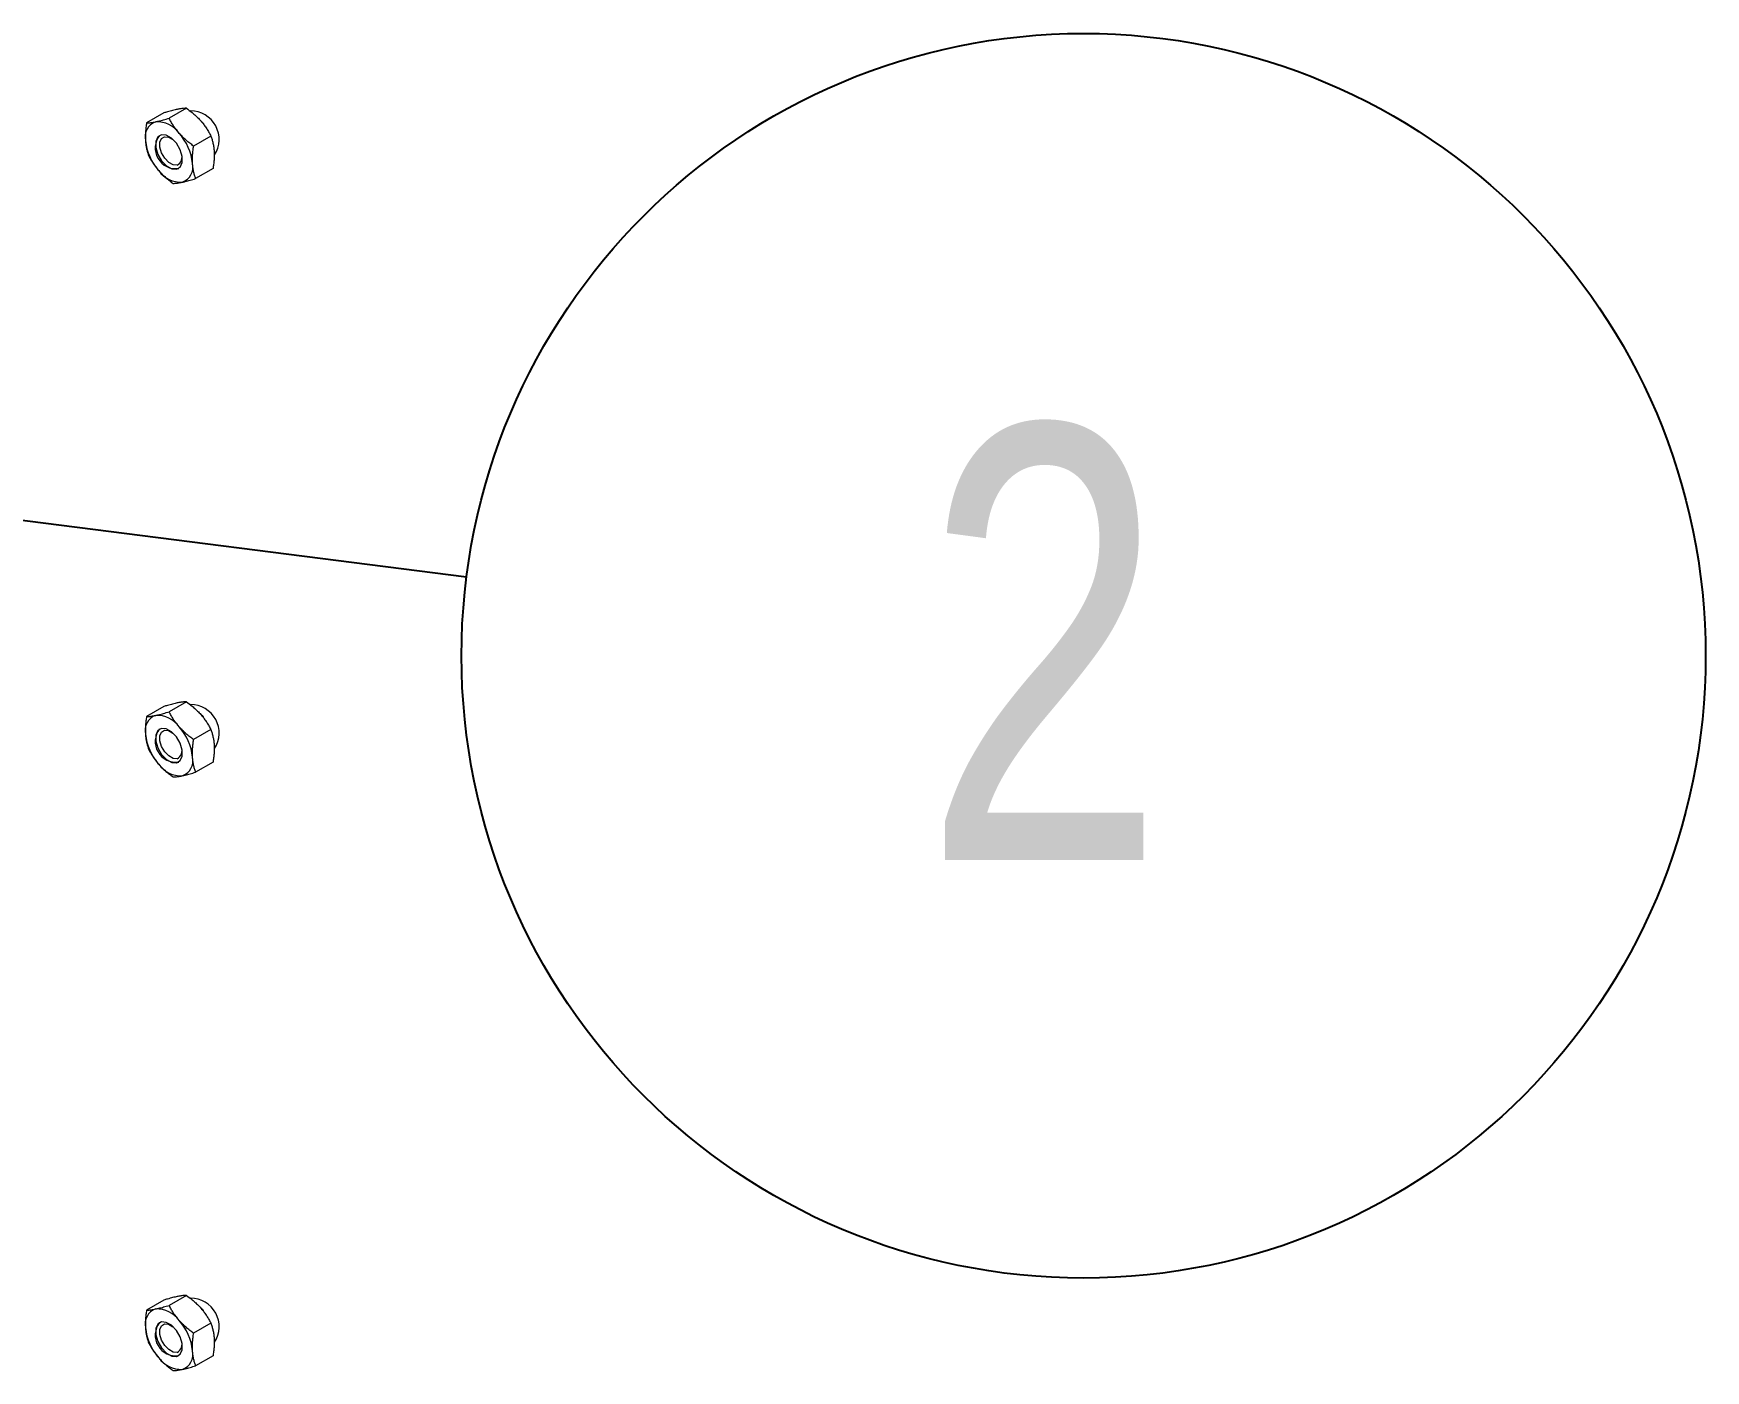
# Model space of a CAD drawing. Header units: inches. Extents: x 0.03 to 2.74, y 0.01 to 1.91.
# Drawn here: x 0.49499 to 0.53925, y 1.15836 to 1.19373 of the extents above; entities that cross this region are included whole.
import ezdxf

# ---------------------------------------------------------------- set-up
doc = ezdxf.new("R2010")
doc.units = ezdxf.units.IN
doc.header["$MEASUREMENT"] = 0
doc.layers.add('SLD-0_0', color=7, linetype='Continuous')
doc.styles.add('SLDTEXTSTYLE0', font='TXT', dxfattribs={"width": 0.75})
doc.dimstyles.new('SLDDIMSTYLE1', dxfattribs={"dimtxt": 0.18, "dimasz": 0.01083333333333333, "dimexe": 0, "dimexo": 0.0625, "dimgap": 0, "dimtad": 0, "dimtih": 1, "dimtoh": 1, "dimdec": 0, "dimrnd": 1e-09, "dimzin": 0, "dimdsep": 46, "dimtxsty": 'Standard', "dimsah": 1, "dimcen": 0.09, "dimadec": 0, "dimazin": 0, "dimtfac": 0.01083333333333333, "dimtdec": 0, "dimtofl": 0, "dimtmove": 0, "dimatfit": 3, "dimfxl": 1, "dimfrac": 2, "dimtolj": 1, "dimtzin": 0, "dimarcsym": 0})

# ---------------------------------------------------------------- blocks, each defined once
blk = doc.blocks.new('SW_NOTE_21')
at = {"layer": 'SLD-0_0', "color": 0}
blk.add_circle((0.01632920055828247, -0.002085989835848005), 0.0164618997830711, dxfattribs=at)
at = {"layer": 'SLD-0_0', "color": 0, "insert": (0.01208689216995765, 0.003996861172406775), "char_height": 0.01148293963254593, "attachment_point": 1, "style": 'SLDTEXTSTYLE0'}
blk.add_mtext('2', dxfattribs=at)

msp = doc.modelspace()

# ---------------------------------------------------------------- linework, layer by layer
at = {"linetype": 'Continuous', "lineweight": 15}
for p, q in [((0.4990419100352278, 1.191757365172054), (0.4985824288905916, 1.191492112353321)), ((0.4984459707050964, 1.191632318350162), (0.49798648956046, 1.191367065531428)), ((0.4996916670991378, 1.191020834427239), (0.4992321859545016, 1.190755581608506)), ((0.4997454848329164, 1.190159256860532), (0.4992860036882802, 1.189894004041799)), ((0.4984459707050964, 1.175929610429282), (0.49798648956046, 1.175664357610549)), ((0.4990419100352278, 1.176054657251175), (0.4985824288905916, 1.175789404432441)), ((0.4996916670991378, 1.17531812650636), (0.4992321859545016, 1.175052873687626)), ((0.4997454848329164, 1.174456548939653), (0.4992860036882802, 1.174191296120919)), ((0.4990419100352278, 1.160351949330295), (0.4985824288905916, 1.160086696511561)), ((0.4984459707050964, 1.160226902508402), (0.49798648956046, 1.159961649689669)), ((0.4996916670991378, 1.15961541858548), (0.4992321859545016, 1.159350165766746)), ((0.4997454848329164, 1.158753841018773), (0.4992860036882802, 1.15848858820004))]:
    msp.add_line(p, q, dxfattribs=at)
at = {"linetype": 'Continuous', "lineweight": 15, "flags": 128}
for points in [[(0.4993627845711199, 1.191486078014257), (0.4994579490279279, 1.19139064549845), (0.4994830527043608, 1.191361224918669)], [(0.4987814819043487, 1.190141727787175), (0.4988790385683775, 1.190200165838632), (0.4989311394332252, 1.190319220798938), (0.4989298526145142, 1.190480767629621), (0.4988753740187279, 1.190660212290136), (0.4987759975182255, 1.19083023595759), (0.4986468522843581, 1.190964954069879), (0.4985075995082774, 1.191043857015633), (0.4983794391628124, 1.191054932536616), (0.4982818824987835, 1.190996494485159), (0.4982297816339358, 1.190877439524853), (0.4982310684526469, 1.19071589269417), (0.4982855470484331, 1.190536448033655), (0.4983849235489355, 1.190366424366202), (0.498514068782803, 1.190231706253912), (0.4986533215588835, 1.190152803308158), (0.4987814819043487, 1.190141727787175)], [(0.4987945701331497, 1.190249497130673), (0.4986888378481409, 1.190258634435484), (0.4985739543078744, 1.19032372936573), (0.4984674094899338, 1.19043487180837), (0.4983854238770192, 1.190575141334019), (0.4983404790354957, 1.190723183178944), (0.498339417410059, 1.190856459314257), (0.4983824006235584, 1.190954679656509), (0.4984628848713821, 1.191002891048962), (0.4985686171563909, 1.190993753744151), (0.4986835006966573, 1.190928658813904), (0.4986864599441131, 1.190926285376029)], [(0.4993627845711199, 1.175783370093377), (0.4994579490279279, 1.17568793757757), (0.4994830527043608, 1.175658516997789)], [(0.4987814819043487, 1.174439019866295), (0.4988790385683775, 1.174497457917753), (0.4989311394332252, 1.174616512878058), (0.4989298526145142, 1.174778059708741), (0.4988753740187279, 1.174957504369256), (0.4987759975182255, 1.17512752803671), (0.4986468522843581, 1.175262246149), (0.4985075995082774, 1.175341149094753), (0.4983794391628124, 1.175352224615736), (0.4982818824987835, 1.175293786564279), (0.4982297816339358, 1.175174731603973), (0.4982310684526469, 1.17501318477329), (0.4982855470484331, 1.174833740112775), (0.4983849235489355, 1.174663716445322), (0.498514068782803, 1.174528998333032), (0.4986533215588835, 1.174450095387278), (0.4987814819043487, 1.174439019866295)], [(0.4987945701331497, 1.174546789209793), (0.4986888378481409, 1.174555926514604), (0.4985739543078744, 1.17462102144485), (0.4984674094899338, 1.17473216388749), (0.4983854238770192, 1.174872433413139), (0.4983404790354957, 1.175020475258064), (0.498339417410059, 1.175153751393377), (0.4983824006235584, 1.17525197173563), (0.4984628848713821, 1.175300183128082), (0.4985686171563909, 1.175291045823271), (0.4986835006966573, 1.175225950893024), (0.4986864599441131, 1.175223577455149)], [(0.4993627845711199, 1.160080662172497), (0.4994579490279279, 1.159985229656691), (0.4994830527043608, 1.15995580907691)], [(0.4987814819043487, 1.158736311945415), (0.4988790385683775, 1.158794749996873), (0.4989311394332252, 1.158913804957178), (0.4989298526145142, 1.159075351787862), (0.4988753740187279, 1.159254796448377), (0.4987759975182255, 1.15942482011583), (0.4986468522843581, 1.15955953822812), (0.4985075995082774, 1.159638441173873), (0.4983794391628124, 1.159649516694856), (0.4982818824987835, 1.159591078643399), (0.4982297816339358, 1.159472023683094), (0.4982310684526469, 1.15931047685241), (0.4982855470484331, 1.159131032191895), (0.4983849235489355, 1.158961008524442), (0.498514068782803, 1.158826290412152), (0.4986533215588835, 1.158747387466398), (0.4987814819043487, 1.158736311945415)], [(0.4987945701331497, 1.158844081288913), (0.4986888378481409, 1.158853218593724), (0.4985739543078744, 1.158918313523971), (0.4984674094899338, 1.15902945596661), (0.4983854238770192, 1.159169725492259), (0.4983404790354957, 1.159317767337184), (0.498339417410059, 1.159451043472498), (0.4983824006235584, 1.15954926381475), (0.4984628848713821, 1.159597475207202), (0.4985686171563909, 1.159588337902391), (0.4986835006966573, 1.159523242972144), (0.4986864599441131, 1.15952086953427)]]:
    msp.add_lwpolyline(points, dxfattribs=at)
at = {"linetype": 'Continuous', "lineweight": 15}
for centre, radius, start, end in [((0.4983688372456317, 1.190999242052533), 0.0004220938773076016, 109.3943775469398, 193.0305762731421), ((0.4982600625168638, 1.190674035155362), 0.0007240299053923236, 35.22450156685768, 92.48476336113315), ((0.4991515138597961, 1.190927992230065), 0.000757116898849249, 327.3399557495796, 89.91714114457797), ((0.4993521723643089, 1.191041068702365), 0.001401272897638181, 185.6105303010397, 221.9129150125892), ((0.4987611056693019, 1.190702614378996), 0.0005441681480879307, 141.940838281284, 278.0537851860162), ((0.4978087487028502, 1.190155591621425), 0.001401272897640352, 5.610530301094565, 41.91291501258188), ((0.498679793084469, 1.190469715243908), 0.0002483340256609624, 297.5283964450038, 21.51258237162292), ((0.4989008585502965, 1.190522625168428), 0.0007240299053917382, 215.2245015668863, 272.4847633611889), ((0.4987920838215288, 1.190197418271258), 0.0004220938773079341, 289.3943775469832, 13.03057627306901), ((0.4991515138597961, 1.175225284309185), 0.000757116898849249, 327.3399557495796, 89.91714114457797), ((0.4983688372456319, 1.175296534131653), 0.0004220938773078139, 109.3943775469511, 193.0305762731664), ((0.4982600625168638, 1.174971327234482), 0.0007240299053923236, 35.22450156685768, 92.48476336113315), ((0.4978087487028505, 1.174452883700545), 0.001401272897640145, 5.610530301095674, 41.91291501258946), ((0.4993521723643103, 1.175338360781486), 0.0014012728976397, 185.6105303010791, 221.91291501257), ((0.4987611056693022, 1.174999906458115), 0.0005441681480884231, 141.9408382812651, 278.0537851859906), ((0.4986797930844687, 1.174767007323029), 0.0002483340256611908, 297.5283964450246, 21.51258237154707), ((0.4987920838215283, 1.174494710350378), 0.0004220938773084615, 289.3943775470243, 13.03057627299329), ((0.4989008585502973, 1.17481991724755), 0.0007240299053928853, 215.2245015669083, 272.4847633611237), ((0.4983688372456319, 1.159593826210774), 0.000422093877307803, 109.3943775469511, 193.030576273137), ((0.4982600625168638, 1.159268619313603), 0.0007240299053921089, 35.22450156684332, 92.48476336113391), ((0.4991515138597961, 1.159522576388306), 0.000757116898849249, 327.3399557495796, 89.91714114457797), ((0.4993521723643106, 1.159635652860606), 0.001401272897640055, 185.610530301078, 221.9129150125692), ((0.4987611056693019, 1.159297198537236), 0.0005441681480880677, 141.9408382812655, 278.0537851860162), ((0.4978087487028515, 1.158750175779666), 0.001401272897638662, 5.610530301045455, 41.91291501258297), ((0.4986797930844687, 1.159064299402149), 0.0002483340256612722, 297.5283964450483, 21.51258237159474), ((0.4989008585502973, 1.15911720932667), 0.0007240299053929843, 215.2245015669083, 272.4847633611229), ((0.4987920838215283, 1.158792002429498), 0.0004220938773084615, 289.3943775470243, 13.03057627299329)]:
    msp.add_arc(centre, radius, start, end, dxfattribs=at)
for points, knots in [([(0.4990419100352278, 1.191757365172054), (0.4990173908749089, 1.191756512505796), (0.49896813439902, 1.191754799586818), (0.4988956942884793, 1.191745093820632), (0.4988375586901088, 1.191734772842216), (0.4988123446956276, 1.1917296234013), (0.498799726460952, 1.191727046385826)], [0, 0, 0, 0, 0.3714016417523612, 0.7461077693550072, 0.8729407293654482, 1, 1, 1, 1]), ([(0.4990419100352278, 1.191757365172054), (0.4990930585196429, 1.191719395363435), (0.4991786250333689, 1.191655875511624), (0.499290389823808, 1.191558050265618), (0.499366184994396, 1.191483866196182), (0.4994084463148186, 1.19143697917971), (0.4994225746579725, 1.191421304424365)], [0, 0, 0, 0, 0.3712025121230983, 0.620986236679052, 0.8732922574423087, 1, 1, 1, 1]), ([(0.49798648956046, 1.191367065531428), (0.4979806873692358, 1.191327688915937), (0.4979690636201229, 1.191248804252937), (0.4979582112286076, 1.191131770469092), (0.4979530025982275, 1.191015887323026), (0.4979560724831491, 1.190941423270901), (0.49795761233656, 1.190904072123357)], [0, 0, 0, 0, 0.2472686137513428, 0.4953625653849369, 0.7468740051196545, 0.9999999999999999, 0.9999999999999999, 0.9999999999999999, 0.9999999999999999]), ([(0.49798648956046, 1.191367065531428), (0.4980020041594326, 1.191367486840263), (0.498029786855293, 1.191368241297097), (0.4980754286944939, 1.191372192593023), (0.498121488403695, 1.191377933486794), (0.4981720211123689, 1.191385983157453), (0.4982097646569283, 1.19139357900629), (0.4982286731347362, 1.191397384317657)], [0, 0, 0, 0, 0.2388183243139335, 0.4276628021218989, 0.6169959266433639, 0.8081254925597362, 1, 1, 1, 1]), ([(0.4982286731347362, 1.191397384317657), (0.4982416524523722, 1.191400178229262), (0.4982676345866514, 1.191405771110841), (0.4983355951991478, 1.191421897477945), (0.4984379085415157, 1.191448838981549), (0.498534086832741, 1.191477637410138), (0.4985824288905916, 1.191492112353321)], [0, 0, 0, 0, 0.1268311099161691, 0.25389184709292, 0.6249839435592287, 1, 1, 1, 1]), ([(0.498799726460952, 1.191727046385826), (0.498780280037947, 1.191722809049172), (0.4987413108621623, 1.191714317743759), (0.4986773140121346, 1.191698385116328), (0.4986095783441171, 1.1916802550985), (0.498532712365174, 1.191658464707677), (0.498476910712646, 1.191641644532047), (0.4984459707050964, 1.191632318350162)], [0, 0, 0, 0, 0.1885974294566446, 0.3779351286956266, 0.5692809734079195, 0.761181805003226, 1, 1, 1, 1]), ([(0.4988515213317569, 1.191091642356195), (0.4988438866034101, 1.191100401069617), (0.4988237288615846, 1.191123526435165), (0.4987682950575132, 1.191191274468554), (0.498702466552038, 1.191283302797896), (0.4986343610277776, 1.191394339361561), (0.4985997587845836, 1.191459485242744), (0.4985824288905916, 1.191492112353321)], [0, 0, 0, 0, 0.07000701225137666, 0.1848373923513265, 0.5307703067273066, 0.7649949803325725, 1, 1, 1, 1]), ([(0.4994225746579725, 1.191421304424365), (0.4994302070915949, 1.191412544768046), (0.499462891699514, 1.191375033019308), (0.4995170150017108, 1.191306525672324), (0.499581204841445, 1.191214003137974), (0.4996397407752239, 1.191118605382874), (0.4996743391450503, 1.191053460858356), (0.4996916670991378, 1.191020834427239)], [0, 0, 0, 0, 0.07000203757671469, 0.2997719030335835, 0.5308036500302942, 0.7650116797096268, 1, 1, 1, 1]), ([(0.49795761233656, 1.190904072123357), (0.4979583128214392, 1.19089390428773), (0.4979613125296272, 1.19085036224894), (0.4979703246190816, 1.190775463103138), (0.4979881480382803, 1.190681699728461), (0.4980113793400739, 1.190591370394974), (0.4980306539580535, 1.190534147162911), (0.4980403072942389, 1.190505487964721)], [0, 0, 0, 0, 0.0700020375771117, 0.29977190303351, 0.5308036500303142, 0.7650116797097458, 1, 1, 1, 1]), ([(0.4992321859545016, 1.190755581608506), (0.4991979875680283, 1.19078070445461), (0.4991294766470569, 1.190831034002331), (0.4990313173405135, 1.190912310202041), (0.4989371407344229, 1.19099850999287), (0.4988801219419703, 1.191060532089845), (0.4988515213317569, 1.191091642356195)], [0, 0, 0, 0, 0.2472686137513272, 0.4953625653850675, 0.7468740051197579, 1, 1, 1, 1]), ([(0.4996916670991379, 1.191020834427239), (0.4997018134450456, 1.19099066470626), (0.4997221400035274, 1.190930224563232), (0.4997463489289191, 1.190833431246807), (0.4997651682083656, 1.190731419117831), (0.499771290910935, 1.190658717419822), (0.499774362056817, 1.190622250268604)], [0, 0, 0, 0, 0.2472686137513639, 0.4953625653851361, 0.7468740051199247, 1, 1, 1, 1]), ([(0.4980403072942389, 1.190505487964721), (0.49805855714358, 1.190471158224106), (0.4980951177569567, 1.190402384156413), (0.4981582157465929, 1.190300867489283), (0.4982283644428572, 1.190200796681364), (0.498282330417662, 1.190137012230273), (0.4983093997354041, 1.190105017967596)], [0, 0, 0, 0, 0.2472686137510806, 0.4953625653847532, 0.7468740051198013, 0.9999999999999999, 0.9999999999999999, 0.9999999999999999, 0.9999999999999999]), ([(0.4992033087306011, 1.190292588200434), (0.4992027344148736, 1.190302828871962), (0.499200275004769, 1.190346682818197), (0.4991996284091445, 1.190426411260792), (0.4992049051375014, 1.1905335100668), (0.4992156273860133, 1.19064344036766), (0.4992266603156177, 1.190718159774526), (0.4992321859545016, 1.190755581608506)], [0, 0, 0, 0, 0.07000203757698713, 0.2997719030334965, 0.5308036500304067, 0.7650116797095665, 1, 1, 1, 1]), ([(0.499774362056817, 1.190622250268604), (0.4997749363725443, 1.190612009597076), (0.499777395782649, 1.190568155650842), (0.4997780423782737, 1.190488427208246), (0.4997727656499167, 1.190381328402239), (0.4997620434014046, 1.190271398101378), (0.4997510104718003, 1.190196678694512), (0.4997454848329164, 1.190159256860532)], [0, 0, 0, 0, 0.07000203757732085, 0.2997719030337099, 0.5308036500304143, 0.765011679709776, 1, 1, 1, 1]), ([(0.4983093997354041, 1.190105017967596), (0.4983171564898072, 1.190096329698317), (0.4983376364133305, 1.190073390324304), (0.4983988114611552, 1.190008956640386), (0.498484990918301, 1.189928676665372), (0.4985926510214359, 1.189840474474048), (0.4986575572654287, 1.189792822720154), (0.4986900643581485, 1.189768957219906)], [0, 0, 0, 0, 0.07000701225153672, 0.1848373923516658, 0.5307703067277149, 0.7649949803328865, 1, 1, 1, 1]), ([(0.4992860036882802, 1.189894004041799), (0.4992758573423725, 1.189924173762778), (0.4992555307838908, 1.189984613905806), (0.4992313218584988, 1.190081407222231), (0.4992125025790529, 1.190183419351208), (0.4992063798764833, 1.190256121049217), (0.4992033087306011, 1.190292588200434)], [0, 0, 0, 0, 0.2472686137513242, 0.4953625653850058, 0.7468740051199253, 1, 1, 1, 1]), ([(0.4986900643581485, 1.189768957219906), (0.4987055789571209, 1.189769378528741), (0.4987333616529817, 1.189770132985575), (0.4987790034921823, 1.189774084281501), (0.4988250632013839, 1.189779825175272), (0.4988755959100575, 1.189787874845931), (0.4989133394546169, 1.189795470694767), (0.4989322479324247, 1.189799276006135)], [0, 0, 0, 0, 0.2388183243137614, 0.4276628021216937, 0.6169959266436005, 0.8081254925596744, 1, 1, 1, 1]), ([(0.4989322479324247, 1.189799276006135), (0.4989452272500607, 1.189802069917741), (0.4989712093843399, 1.189807662799319), (0.4990391699968361, 1.189823789166423), (0.4991414833392044, 1.189850730670027), (0.4992376616304297, 1.189879529098616), (0.4992860036882802, 1.189894004041799)], [0, 0, 0, 0, 0.1268311099160895, 0.2538918470928763, 0.6249839435590295, 1, 1, 1, 1]), ([(0.498799726460952, 1.176024338464947), (0.498780280037947, 1.176020101128293), (0.4987413108621623, 1.17601160982288), (0.4986773140121346, 1.175995677195448), (0.4986095783441171, 1.17597754717762), (0.498532712365174, 1.175955756786797), (0.498476910712646, 1.175938936611167), (0.4984459707050964, 1.175929610429282)], [0, 0, 0, 0, 0.1885974294566446, 0.3779351286956266, 0.5692809734079195, 0.761181805003226, 1, 1, 1, 1]), ([(0.4990419100352278, 1.176054657251175), (0.4990173908749089, 1.176053804584916), (0.49896813439902, 1.176052091665938), (0.4988956942884791, 1.176042385899752), (0.4988375586901088, 1.176032064921336), (0.4988123446956274, 1.17602691548042), (0.498799726460952, 1.176024338464947)], [0, 0, 0, 0, 0.3714016417523612, 0.7461077693550074, 0.8729407293654484, 1, 1, 1, 1]), ([(0.4990419100352278, 1.176054657251175), (0.4990930585196429, 1.176016687442555), (0.4991786250333689, 1.175953167590745), (0.499290389823808, 1.175855342344738), (0.4993661849943962, 1.175781158275302), (0.4994084463148186, 1.17573427125883), (0.4994225746579725, 1.175718596503485)], [0, 0, 0, 0, 0.3712025121230984, 0.6209862366790522, 0.8732922574423087, 1, 1, 1, 1]), ([(0.49798648956046, 1.175664357610549), (0.4979806873692358, 1.175624980995057), (0.4979690636201229, 1.175546096332058), (0.4979582112286076, 1.175429062548212), (0.4979530025982275, 1.175313179402146), (0.4979560724831491, 1.175238715350022), (0.49795761233656, 1.175201364202477)], [0, 0, 0, 0, 0.2472686137513428, 0.4953625653849369, 0.7468740051196545, 0.9999999999999999, 0.9999999999999999, 0.9999999999999999, 0.9999999999999999]), ([(0.49798648956046, 1.175664357610549), (0.4980020041594326, 1.175664778919383), (0.498029786855293, 1.175665533376217), (0.4980754286944939, 1.175669484672143), (0.498121488403695, 1.175675225565914), (0.4981720211123689, 1.175683275236573), (0.4982097646569283, 1.175690871085409), (0.4982286731347362, 1.175694676396777)], [0, 0, 0, 0, 0.2388183243139335, 0.4276628021218989, 0.6169959266433639, 0.8081254925597362, 1, 1, 1, 1]), ([(0.4982286731347362, 1.175694676396777), (0.4982416524523723, 1.175697470308383), (0.4982676345866514, 1.175703063189961), (0.4983355951991478, 1.175719189557065), (0.4984379085415158, 1.175746131060669), (0.498534086832741, 1.175774929489259), (0.4985824288905916, 1.175789404432441)], [0, 0, 0, 0, 0.1268311099161689, 0.2538918470929198, 0.6249839435592286, 1, 1, 1, 1]), ([(0.4988515213317569, 1.175388934435315), (0.4988438866034101, 1.175397693148737), (0.4988237288615846, 1.175420818514285), (0.4987682950575132, 1.175488566547674), (0.498702466552038, 1.175580594877017), (0.4986343610277774, 1.175691631440682), (0.4985997587845836, 1.175756777321864), (0.4985824288905916, 1.175789404432441)], [0, 0, 0, 0, 0.07000701225137668, 0.1848373923513266, 0.5307703067273067, 0.7649949803325726, 1, 1, 1, 1]), ([(0.4992321859545016, 1.175052873687626), (0.4991979875680283, 1.17507799653373), (0.4991294766470569, 1.175128326081451), (0.4990313173405136, 1.175209602281161), (0.498937140734423, 1.17529580207199), (0.4988801219419702, 1.175357824168965), (0.4988515213317569, 1.175388934435315)], [0, 0, 0, 0, 0.2472686137513272, 0.4953625653850674, 0.7468740051197577, 1, 1, 1, 1]), ([(0.4994225746579725, 1.175718596503485), (0.4994302070915949, 1.175709836847166), (0.499462891699514, 1.175672325098428), (0.4995170150017108, 1.175603817751445), (0.499581204841445, 1.175511295217095), (0.4996397407752239, 1.175415897461994), (0.4996743391450503, 1.175350752937476), (0.4996916670991378, 1.17531812650636)], [0, 0, 0, 0, 0.07000203757671468, 0.2997719030335836, 0.5308036500302943, 0.7650116797096269, 1, 1, 1, 1]), ([(0.49795761233656, 1.175201364202477), (0.4979583128214392, 1.17519119636685), (0.4979613125296272, 1.17514765432806), (0.4979703246190816, 1.175072755182258), (0.4979881480382803, 1.174978991807582), (0.4980113793400739, 1.174888662474094), (0.4980306539580535, 1.174831439242032), (0.4980403072942389, 1.174802780043842)], [0, 0, 0, 0, 0.0700020375771117, 0.29977190303351, 0.5308036500303142, 0.7650116797097458, 1, 1, 1, 1]), ([(0.4992033087306011, 1.174589880279554), (0.4992027344148736, 1.174600120951082), (0.499200275004769, 1.174643974897317), (0.4991996284091445, 1.174723703339912), (0.4992049051375014, 1.17483080214592), (0.4992156273860133, 1.174940732446781), (0.4992266603156177, 1.175015451853646), (0.4992321859545016, 1.175052873687626)], [0, 0, 0, 0, 0.07000203757698713, 0.2997719030334965, 0.5308036500304067, 0.7650116797095665, 1, 1, 1, 1]), ([(0.4996916670991379, 1.17531812650636), (0.4997018134450456, 1.17528795678538), (0.4997221400035274, 1.175227516642353), (0.4997463489289191, 1.175130723325927), (0.4997651682083656, 1.175028711196951), (0.499771290910935, 1.174956009498942), (0.499774362056817, 1.174919542347724)], [0, 0, 0, 0, 0.2472686137513639, 0.4953625653851361, 0.7468740051199247, 1, 1, 1, 1]), ([(0.499774362056817, 1.174919542347724), (0.4997749363725443, 1.174909301676196), (0.499777395782649, 1.174865447729962), (0.4997780423782737, 1.174785719287367), (0.4997727656499167, 1.174678620481359), (0.4997620434014046, 1.174568690180498), (0.4997510104718003, 1.174493970773632), (0.4997454848329164, 1.174456548939653)], [0, 0, 0, 0, 0.07000203757732085, 0.2997719030337099, 0.5308036500304143, 0.765011679709776, 1, 1, 1, 1]), ([(0.4980403072942389, 1.174802780043842), (0.49805855714358, 1.174768450303226), (0.4980951177569566, 1.174699676235533), (0.498158215746593, 1.174598159568403), (0.4982283644428572, 1.174498088760484), (0.498282330417662, 1.174434304309394), (0.4983093997354041, 1.174402310046716)], [0, 0, 0, 0, 0.2472686137510807, 0.4953625653847533, 0.7468740051198014, 1, 1, 1, 1]), ([(0.4992860036882802, 1.174191296120919), (0.4992758573423725, 1.174221465841899), (0.4992555307838908, 1.174281905984926), (0.4992313218584988, 1.174378699301351), (0.4992125025790529, 1.174480711430328), (0.4992063798764833, 1.174553413128337), (0.4992033087306011, 1.174589880279554)], [0, 0, 0, 0, 0.2472686137513242, 0.4953625653850058, 0.7468740051199253, 1, 1, 1, 1]), ([(0.4983093997354041, 1.174402310046716), (0.4983171564898072, 1.174393621777437), (0.4983376364133305, 1.174370682403424), (0.4983988114611551, 1.174306248719506), (0.498484990918301, 1.174225968744492), (0.4985926510214359, 1.174137766553168), (0.4986575572654286, 1.174090114799274), (0.4986900643581485, 1.174066249299027)], [0, 0, 0, 0, 0.07000701225153672, 0.1848373923516658, 0.530770306727715, 0.7649949803328866, 1, 1, 1, 1]), ([(0.4986900643581485, 1.174066249299027), (0.4987055789571209, 1.174066670607862), (0.4987333616529817, 1.174067425064696), (0.4987790034921823, 1.174071376360621), (0.4988250632013837, 1.174077117254392), (0.4988755959100574, 1.174085166925051), (0.4989133394546168, 1.174092762773887), (0.4989322479324247, 1.174096568085255)], [0, 0, 0, 0, 0.2388183243137614, 0.4276628021216936, 0.6169959266436003, 0.8081254925596743, 1, 1, 1, 1]), ([(0.4989322479324247, 1.174096568085255), (0.4989452272500607, 1.17409936199686), (0.4989712093843399, 1.174104954878439), (0.4990391699968361, 1.174121081245543), (0.4991414833392044, 1.174148022749147), (0.4992376616304297, 1.174176821177737), (0.4992860036882802, 1.174191296120919)], [0, 0, 0, 0, 0.1268311099160895, 0.2538918470928763, 0.6249839435590295, 1, 1, 1, 1]), ([(0.498799726460952, 1.160321630544067), (0.498780280037947, 1.160317393207413), (0.4987413108621623, 1.160308901902), (0.4986773140121346, 1.160292969274568), (0.4986095783441171, 1.16027483925674), (0.498532712365174, 1.160253048865917), (0.498476910712646, 1.160236228690288), (0.4984459707050964, 1.160226902508402)], [0, 0, 0, 0, 0.1885974294566446, 0.3779351286956266, 0.5692809734079195, 0.761181805003226, 1, 1, 1, 1]), ([(0.4990419100352278, 1.160351949330295), (0.4990173908749089, 1.160351096664036), (0.49896813439902, 1.160349383745058), (0.4988956942884792, 1.160339677978872), (0.4988375586901088, 1.160329357000456), (0.4988123446956275, 1.16032420755954), (0.498799726460952, 1.160321630544067)], [0, 0, 0, 0, 0.3714016417523612, 0.7461077693550073, 0.8729407293654483, 1, 1, 1, 1]), ([(0.4990419100352278, 1.160351949330295), (0.4990930585196429, 1.160313979521676), (0.4991786250333689, 1.160250459669865), (0.499290389823808, 1.160152634423859), (0.4993661849943962, 1.160078450354422), (0.4994084463148186, 1.16003156333795), (0.4994225746579725, 1.160015888582606)], [0, 0, 0, 0, 0.3712025121230984, 0.6209862366790522, 0.8732922574423088, 1, 1, 1, 1]), ([(0.49798648956046, 1.159961649689669), (0.4979806873692358, 1.159922273074177), (0.4979690636201229, 1.159843388411178), (0.4979582112286076, 1.159726354627333), (0.4979530025982275, 1.159610471481267), (0.4979560724831491, 1.159536007429142), (0.49795761233656, 1.159498656281597)], [0, 0, 0, 0, 0.2472686137513428, 0.4953625653849369, 0.7468740051196545, 0.9999999999999999, 0.9999999999999999, 0.9999999999999999, 0.9999999999999999]), ([(0.49798648956046, 1.159961649689669), (0.4980020041594326, 1.159962070998504), (0.498029786855293, 1.159962825455338), (0.4980754286944939, 1.159966776751263), (0.498121488403695, 1.159972517645034), (0.4981720211123689, 1.159980567315694), (0.4982097646569283, 1.15998816316453), (0.4982286731347362, 1.159991968475897)], [0, 0, 0, 0, 0.2388183243139335, 0.4276628021218989, 0.6169959266433639, 0.8081254925597362, 1, 1, 1, 1]), ([(0.4982286731347362, 1.159991968475897), (0.4982416524523722, 1.159994762387503), (0.4982676345866514, 1.160000355269081), (0.4983355951991478, 1.160016481636185), (0.4984379085415158, 1.160043423139789), (0.498534086832741, 1.160072221568379), (0.4985824288905916, 1.160086696511561)], [0, 0, 0, 0, 0.126831109916169, 0.2538918470929199, 0.6249839435592286, 1, 1, 1, 1]), ([(0.4988515213317569, 1.159686226514436), (0.4988438866034101, 1.159694985227857), (0.4988237288615846, 1.159718110593405), (0.4987682950575132, 1.159785858626794), (0.498702466552038, 1.159877886956137), (0.4986343610277776, 1.159988923519802), (0.4985997587845836, 1.160054069400984), (0.4985824288905916, 1.160086696511561)], [0, 0, 0, 0, 0.07000701225137666, 0.1848373923513265, 0.5307703067273066, 0.7649949803325725, 1, 1, 1, 1]), ([(0.4994225746579725, 1.160015888582606), (0.4994302070915949, 1.160007128926286), (0.499462891699514, 1.159969617177548), (0.4995170150017108, 1.159901109830565), (0.499581204841445, 1.159808587296215), (0.4996397407752239, 1.159713189541114), (0.4996743391450503, 1.159648045016596), (0.4996916670991378, 1.15961541858548)], [0, 0, 0, 0, 0.07000203757671469, 0.2997719030335836, 0.5308036500302942, 0.7650116797096268, 1, 1, 1, 1]), ([(0.49795761233656, 1.159498656281597), (0.4979583128214392, 1.15948848844597), (0.4979613125296272, 1.15944494640718), (0.4979703246190816, 1.159370047261379), (0.4979881480382803, 1.159276283886702), (0.4980113793400739, 1.159185954553214), (0.4980306539580535, 1.159128731321152), (0.4980403072942389, 1.159100072122962)], [0, 0, 0, 0, 0.0700020375771117, 0.29977190303351, 0.5308036500303142, 0.7650116797097458, 1, 1, 1, 1]), ([(0.4992321859545016, 1.159350165766746), (0.4991979875680283, 1.15937528861285), (0.4991294766470569, 1.159425618160571), (0.4990313173405135, 1.159506894360281), (0.4989371407344229, 1.159593094151111), (0.4988801219419703, 1.159655116248085), (0.4988515213317569, 1.159686226514436)], [0, 0, 0, 0, 0.2472686137513272, 0.4953625653850675, 0.7468740051197579, 1, 1, 1, 1]), ([(0.4996916670991379, 1.15961541858548), (0.4997018134450456, 1.1595852488645), (0.4997221400035274, 1.159524808721473), (0.4997463489289191, 1.159428015405047), (0.4997651682083656, 1.159326003276071), (0.499771290910935, 1.159253301578062), (0.499774362056817, 1.159216834426845)], [0, 0, 0, 0, 0.2472686137513639, 0.4953625653851361, 0.7468740051199247, 1, 1, 1, 1]), ([(0.4980403072942389, 1.159100072122962), (0.49805855714358, 1.159065742382346), (0.4980951177569567, 1.158996968314653), (0.4981582157465929, 1.158895451647523), (0.4982283644428572, 1.158795380839604), (0.498282330417662, 1.158731596388514), (0.4983093997354041, 1.158699602125836)], [0, 0, 0, 0, 0.2472686137510806, 0.4953625653847532, 0.7468740051198013, 0.9999999999999999, 0.9999999999999999, 0.9999999999999999, 0.9999999999999999]), ([(0.4992033087306011, 1.158887172358674), (0.4992027344148736, 1.158897413030202), (0.499200275004769, 1.158941266976437), (0.4991996284091445, 1.159020995419032), (0.4992049051375014, 1.15912809422504), (0.4992156273860133, 1.159238024525901), (0.4992266603156177, 1.159312743932767), (0.4992321859545016, 1.159350165766746)], [0, 0, 0, 0, 0.07000203757698713, 0.2997719030334965, 0.5308036500304067, 0.7650116797095665, 1, 1, 1, 1]), ([(0.499774362056817, 1.159216834426845), (0.4997749363725443, 1.159206593755317), (0.499777395782649, 1.159162739809082), (0.4997780423782737, 1.159083011366487), (0.4997727656499167, 1.158975912560479), (0.4997620434014046, 1.158865982259618), (0.4997510104718003, 1.158791262852753), (0.4997454848329164, 1.158753841018773)], [0, 0, 0, 0, 0.07000203757732085, 0.2997719030337099, 0.5308036500304143, 0.765011679709776, 1, 1, 1, 1]), ([(0.4983093997354041, 1.158699602125836), (0.4983171564898072, 1.158690913856557), (0.4983376364133305, 1.158667974482545), (0.4983988114611552, 1.158603540798627), (0.498484990918301, 1.158523260823612), (0.4985926510214359, 1.158435058632289), (0.4986575572654287, 1.158387406878395), (0.4986900643581485, 1.158363541378147)], [0, 0, 0, 0, 0.07000701225153672, 0.1848373923516658, 0.5307703067277149, 0.7649949803328865, 1, 1, 1, 1]), ([(0.4992860036882802, 1.15848858820004), (0.4992758573423725, 1.158518757921019), (0.4992555307838908, 1.158579198064046), (0.4992313218584988, 1.158675991380472), (0.4992125025790529, 1.158778003509448), (0.4992063798764833, 1.158850705207457), (0.4992033087306011, 1.158887172358674)], [0, 0, 0, 0, 0.2472686137513242, 0.4953625653850058, 0.7468740051199253, 1, 1, 1, 1]), ([(0.4986900643581485, 1.158363541378147), (0.4987055789571209, 1.158363962686982), (0.4987333616529817, 1.158364717143816), (0.4987790034921823, 1.158368668439741), (0.4988250632013837, 1.158374409333512), (0.4988755959100574, 1.158382459004171), (0.4989133394546168, 1.158390054853008), (0.4989322479324247, 1.158393860164375)], [0, 0, 0, 0, 0.2388183243137614, 0.4276628021216936, 0.6169959266436003, 0.8081254925596743, 1, 1, 1, 1]), ([(0.4989322479324247, 1.158393860164375), (0.4989452272500607, 1.158396654075981), (0.4989712093843399, 1.158402246957559), (0.4990391699968361, 1.158418373324663), (0.4991414833392044, 1.158445314828267), (0.4992376616304297, 1.158474113256857), (0.4992860036882802, 1.15848858820004)], [0, 0, 0, 0, 0.1268311099160895, 0.2538918470928763, 0.6249839435590295, 1, 1, 1, 1])]:
    msp.add_open_spline(points, degree=3, knots=knots, dxfattribs=at)

# ---------------------------------------------------------------- block references
at = {"layer": 'SLD-0_0'}
msp.add_blockref('SW_NOTE_21', (0.5064552326688774, 1.179358640285791), dxfattribs=at)

# ---------------------------------------------------------------- leaders
msp.add_leader([(0.4418175912191714, 1.187615839564842), (0.5064552326688774, 1.179358640285791)], dimstyle='SLDDIMSTYLE1', override={"dimscale": 1, "dimgap": 0, "dimtad": 0, "dimclrd": 0}, dxfattribs=at)

doc.saveas('drawing.dxf')
